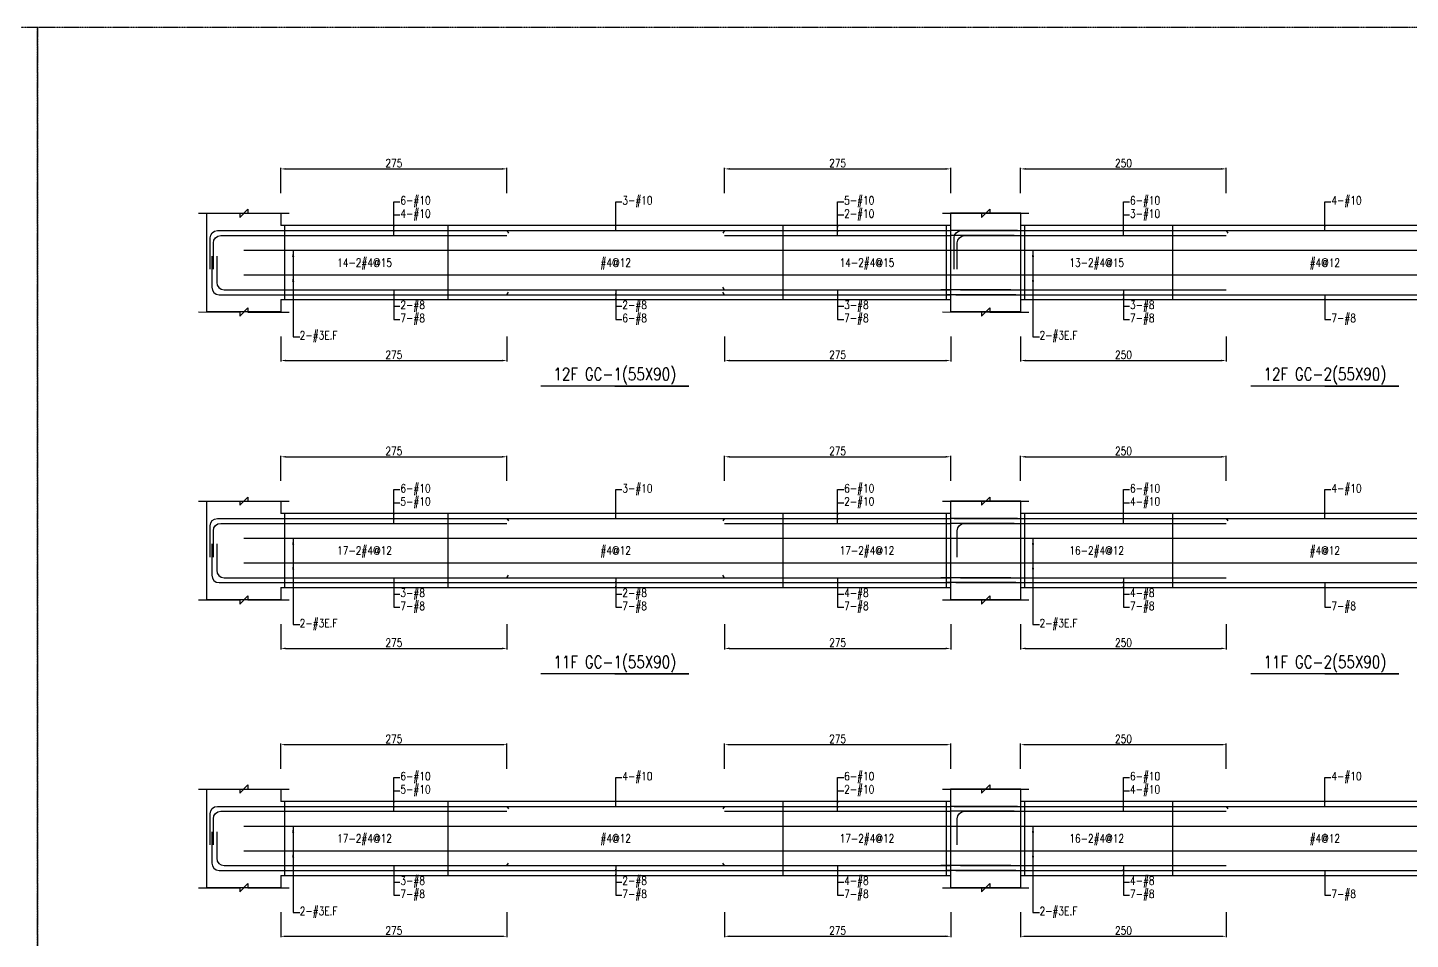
# Model space of a CAD drawing. Header units: millimetres. Extents: x 0 to 84580, y -12276 to 4373.
# Drawn here: x 29362 to 31044, y -5177 to -4069 of the extents above; entities that cross this region are included whole.
import ezdxf
from ezdxf.enums import TextEntityAlignment as Align

# ---------------------------------------------------------------- set-up
doc = ezdxf.new("R2010")
doc.units = ezdxf.units.MM
doc.header["$MEASUREMENT"] = 0
doc.linetypes.add('CENTER', pattern=[2, 1.25, -0.25, 0.25, -0.25])
for name, color, linetype in [('S-DIM', 2, 'Continuous'), ('S-GRID', 1, 'CENTER'), ('S-LEADER', 2, 'Continuous'), ('S-RC', 130, 'Continuous'), ('S-REINF', 6, 'Continuous'), ('S-TEXT', 2, 'Continuous')]:
    doc.layers.add(name, color=color, linetype=linetype)
doc.styles.add('CS4', font='romans.shx', dxfattribs={"width": 0.8, "bigfont": 'lsp.shx'})
doc.styles.get("Standard").update_dxf_attribs({"font": 'arial.ttf'})
doc.dimstyles.new('ISO-25', dxfattribs={"dimtxt": 2.5, "dimasz": 2.5, "dimexe": 1.25, "dimexo": 0.625, "dimtad": 1, "dimtxsty": 'Standard', "dimcen": 2.5, "dimadec": 0, "dimazin": 0, "dimtfac": 1, "dimtmove": 0, "dimatfit": 3, "dimfxl": 0, "dimarcsym": 0})

# ---------------------------------------------------------------- blocks, each defined once
blk = doc.blocks.new('*D1350')
at = {"layer": 'DEFPOINTS', "color": 0, "transparency": 16777216}
for p in [(29944.8, -4940.7), (29669.8, -4970.7), (29944.8, -4970.7)]:
    blk.add_point(p, dxfattribs=at)
at = {"layer": 'S-DIM', "color": 0, "lineweight": -2, "transparency": 16777216}
for p, q in [((29669.8, -4970.1), (29669.8, -4939.4)), ((29675.8, -4940.7), (29938.8, -4940.7)), ((29944.8, -4970.1), (29944.8, -4939.4))]:
    blk.add_line(p, q, dxfattribs=at)
at = {"layer": 'S-DIM', "color": 0, "transparency": 16777216}
for points in [[(29675.8, -4939.7), (29675.8, -4941.7), (29669.8, -4940.7)], [(29938.8, -4939.7), (29938.8, -4941.7), (29944.8, -4940.7)]]:
    blk.add_solid(points, dxfattribs=at)
at = {"layer": 'S-DIM', "color": 0, "transparency": 16777216, "insert": (29807.3, -4933.7), "char_height": 10, "attachment_point": 5, "style": 'CS4'}
blk.add_mtext('275', dxfattribs=at)
blk = doc.blocks.new('*D1351')
at = {"layer": 'DEFPOINTS', "color": 0, "transparency": 16777216}
for p in [(30484.5, -4940.7), (30209.5, -4970.7), (30484.5, -4970.7)]:
    blk.add_point(p, dxfattribs=at)
at = {"layer": 'S-DIM', "color": 0, "lineweight": -2, "transparency": 16777216}
for p, q in [((30209.5, -4970.1), (30209.5, -4939.4)), ((30215.5, -4940.7), (30478.5, -4940.7)), ((30484.5, -4970.1), (30484.5, -4939.4))]:
    blk.add_line(p, q, dxfattribs=at)
at = {"layer": 'S-DIM', "color": 0, "transparency": 16777216}
for points in [[(30215.5, -4939.7), (30215.5, -4941.7), (30209.5, -4940.7)], [(30478.5, -4939.7), (30478.5, -4941.7), (30484.5, -4940.7)]]:
    blk.add_solid(points, dxfattribs=at)
at = {"layer": 'S-DIM', "color": 0, "transparency": 16777216, "insert": (30347, -4933.7), "char_height": 10, "attachment_point": 5, "style": 'CS4'}
blk.add_mtext('275', dxfattribs=at)
blk = doc.blocks.new('*D1352')
at = {"layer": 'DEFPOINTS', "color": 0, "transparency": 16777216}
for p in [(29669.8, -5143.7), (29944.8, -5143.7), (29944.8, -5173.7)]:
    blk.add_point(p, dxfattribs=at)
at = {"layer": 'S-DIM', "color": 0, "lineweight": -2, "transparency": 16777216}
for p, q in [((29669.8, -5144.3), (29669.8, -5174.9)), ((29944.8, -5144.3), (29944.8, -5174.9)), ((29675.8, -5173.7), (29938.8, -5173.7))]:
    blk.add_line(p, q, dxfattribs=at)
at = {"layer": 'S-DIM', "color": 0, "transparency": 16777216}
for points in [[(29675.8, -5172.7), (29675.8, -5174.7), (29669.8, -5173.7)], [(29938.8, -5172.7), (29938.8, -5174.7), (29944.8, -5173.7)]]:
    blk.add_solid(points, dxfattribs=at)
at = {"layer": 'S-DIM', "color": 0, "transparency": 16777216, "insert": (29807.3, -5166.7), "char_height": 10, "attachment_point": 5, "style": 'CS4'}
blk.add_mtext('275', dxfattribs=at)
blk = doc.blocks.new('*D1353')
at = {"layer": 'DEFPOINTS', "color": 0, "transparency": 16777216}
for p in [(30209.5, -5143.7), (30484.5, -5143.7), (30484.5, -5173.7)]:
    blk.add_point(p, dxfattribs=at)
at = {"layer": 'S-DIM', "color": 0, "lineweight": -2, "transparency": 16777216}
for p, q in [((30209.5, -5144.3), (30209.5, -5174.9)), ((30484.5, -5144.3), (30484.5, -5174.9)), ((30215.5, -5173.7), (30478.5, -5173.7))]:
    blk.add_line(p, q, dxfattribs=at)
at = {"layer": 'S-DIM', "color": 0, "transparency": 16777216}
for points in [[(30215.5, -5172.7), (30215.5, -5174.7), (30209.5, -5173.7)], [(30478.5, -5172.7), (30478.5, -5174.7), (30484.5, -5173.7)]]:
    blk.add_solid(points, dxfattribs=at)
at = {"layer": 'S-DIM', "color": 0, "transparency": 16777216, "insert": (30347, -5166.7), "char_height": 10, "attachment_point": 5, "style": 'CS4'}
blk.add_mtext('275', dxfattribs=at)
blk = doc.blocks.new('*D1354')
at = {"layer": 'DEFPOINTS', "color": 0, "transparency": 16777216}
for p in [(29944.8, -4590.7), (29669.8, -4620.7), (29944.8, -4620.7)]:
    blk.add_point(p, dxfattribs=at)
at = {"layer": 'S-DIM', "color": 0, "lineweight": -2, "transparency": 16777216}
for p, q in [((29669.8, -4620.1), (29669.8, -4589.4)), ((29675.8, -4590.7), (29938.8, -4590.7)), ((29944.8, -4620.1), (29944.8, -4589.4))]:
    blk.add_line(p, q, dxfattribs=at)
at = {"layer": 'S-DIM', "color": 0, "transparency": 16777216}
for points in [[(29675.8, -4589.7), (29675.8, -4591.7), (29669.8, -4590.7)], [(29938.8, -4589.7), (29938.8, -4591.7), (29944.8, -4590.7)]]:
    blk.add_solid(points, dxfattribs=at)
at = {"layer": 'S-DIM', "color": 0, "transparency": 16777216, "insert": (29807.3, -4583.7), "char_height": 10, "attachment_point": 5, "style": 'CS4'}
blk.add_mtext('275', dxfattribs=at)
blk = doc.blocks.new('*D1355')
at = {"layer": 'DEFPOINTS', "color": 0, "transparency": 16777216}
for p in [(30484.5, -4590.7), (30209.5, -4620.7), (30484.5, -4620.7)]:
    blk.add_point(p, dxfattribs=at)
at = {"layer": 'S-DIM', "color": 0, "lineweight": -2, "transparency": 16777216}
for p, q in [((30209.5, -4620.1), (30209.5, -4589.4)), ((30215.5, -4590.7), (30478.5, -4590.7)), ((30484.5, -4620.1), (30484.5, -4589.4))]:
    blk.add_line(p, q, dxfattribs=at)
at = {"layer": 'S-DIM', "color": 0, "transparency": 16777216}
for points in [[(30215.5, -4589.7), (30215.5, -4591.7), (30209.5, -4590.7)], [(30478.5, -4589.7), (30478.5, -4591.7), (30484.5, -4590.7)]]:
    blk.add_solid(points, dxfattribs=at)
at = {"layer": 'S-DIM', "color": 0, "transparency": 16777216, "insert": (30347, -4583.7), "char_height": 10, "attachment_point": 5, "style": 'CS4'}
blk.add_mtext('275', dxfattribs=at)
blk = doc.blocks.new('*D1356')
at = {"layer": 'DEFPOINTS', "color": 0, "transparency": 16777216}
for p in [(29669.8, -4793.7), (29944.8, -4793.7), (29944.8, -4823.7)]:
    blk.add_point(p, dxfattribs=at)
at = {"layer": 'S-DIM', "color": 0, "lineweight": -2, "transparency": 16777216}
for p, q in [((29669.8, -4794.3), (29669.8, -4824.9)), ((29944.8, -4794.3), (29944.8, -4824.9)), ((29675.8, -4823.7), (29938.8, -4823.7))]:
    blk.add_line(p, q, dxfattribs=at)
at = {"layer": 'S-DIM', "color": 0, "transparency": 16777216}
for points in [[(29675.8, -4822.7), (29675.8, -4824.7), (29669.8, -4823.7)], [(29938.8, -4822.7), (29938.8, -4824.7), (29944.8, -4823.7)]]:
    blk.add_solid(points, dxfattribs=at)
at = {"layer": 'S-DIM', "color": 0, "transparency": 16777216, "insert": (29807.3, -4816.7), "char_height": 10, "attachment_point": 5, "style": 'CS4'}
blk.add_mtext('275', dxfattribs=at)
blk = doc.blocks.new('*D1357')
at = {"layer": 'DEFPOINTS', "color": 0, "transparency": 16777216}
for p in [(30209.5, -4793.7), (30484.5, -4793.7), (30484.5, -4823.7)]:
    blk.add_point(p, dxfattribs=at)
at = {"layer": 'S-DIM', "color": 0, "lineweight": -2, "transparency": 16777216}
for p, q in [((30209.5, -4794.3), (30209.5, -4824.9)), ((30484.5, -4794.3), (30484.5, -4824.9)), ((30215.5, -4823.7), (30478.5, -4823.7))]:
    blk.add_line(p, q, dxfattribs=at)
at = {"layer": 'S-DIM', "color": 0, "transparency": 16777216}
for points in [[(30215.5, -4822.7), (30215.5, -4824.7), (30209.5, -4823.7)], [(30478.5, -4822.7), (30478.5, -4824.7), (30484.5, -4823.7)]]:
    blk.add_solid(points, dxfattribs=at)
at = {"layer": 'S-DIM', "color": 0, "transparency": 16777216, "insert": (30347, -4816.7), "char_height": 10, "attachment_point": 5, "style": 'CS4'}
blk.add_mtext('275', dxfattribs=at)
blk = doc.blocks.new('*D1358')
at = {"layer": 'DEFPOINTS', "color": 0, "transparency": 16777216}
for p in [(29944.8, -4240.7), (29669.8, -4270.7), (29944.8, -4270.7)]:
    blk.add_point(p, dxfattribs=at)
at = {"layer": 'S-DIM', "color": 0, "lineweight": -2, "transparency": 16777216}
for p, q in [((29669.8, -4270.1), (29669.8, -4239.4)), ((29675.8, -4240.7), (29938.8, -4240.7)), ((29944.8, -4270.1), (29944.8, -4239.4))]:
    blk.add_line(p, q, dxfattribs=at)
at = {"layer": 'S-DIM', "color": 0, "transparency": 16777216}
for points in [[(29675.8, -4239.7), (29675.8, -4241.7), (29669.8, -4240.7)], [(29938.8, -4239.7), (29938.8, -4241.7), (29944.8, -4240.7)]]:
    blk.add_solid(points, dxfattribs=at)
at = {"layer": 'S-DIM', "color": 0, "transparency": 16777216, "insert": (29807.3, -4233.7), "char_height": 10, "attachment_point": 5, "style": 'CS4'}
blk.add_mtext('275', dxfattribs=at)
blk = doc.blocks.new('*D1359')
at = {"layer": 'DEFPOINTS', "color": 0, "transparency": 16777216}
for p in [(30484.5, -4240.7), (30209.5, -4270.7), (30484.5, -4270.7)]:
    blk.add_point(p, dxfattribs=at)
at = {"layer": 'S-DIM', "color": 0, "lineweight": -2, "transparency": 16777216}
for p, q in [((30209.5, -4270.1), (30209.5, -4239.4)), ((30215.5, -4240.7), (30478.5, -4240.7)), ((30484.5, -4270.1), (30484.5, -4239.4))]:
    blk.add_line(p, q, dxfattribs=at)
at = {"layer": 'S-DIM', "color": 0, "transparency": 16777216}
for points in [[(30215.5, -4239.7), (30215.5, -4241.7), (30209.5, -4240.7)], [(30478.5, -4239.7), (30478.5, -4241.7), (30484.5, -4240.7)]]:
    blk.add_solid(points, dxfattribs=at)
at = {"layer": 'S-DIM', "color": 0, "transparency": 16777216, "insert": (30347, -4233.7), "char_height": 10, "attachment_point": 5, "style": 'CS4'}
blk.add_mtext('275', dxfattribs=at)
blk = doc.blocks.new('*D1360')
at = {"layer": 'DEFPOINTS', "color": 0, "transparency": 16777216}
for p in [(29669.8, -4443.7), (29944.8, -4443.7), (29944.8, -4473.7)]:
    blk.add_point(p, dxfattribs=at)
at = {"layer": 'S-DIM', "color": 0, "lineweight": -2, "transparency": 16777216}
for p, q in [((29669.8, -4444.3), (29669.8, -4474.9)), ((29944.8, -4444.3), (29944.8, -4474.9)), ((29675.8, -4473.7), (29938.8, -4473.7))]:
    blk.add_line(p, q, dxfattribs=at)
at = {"layer": 'S-DIM', "color": 0, "transparency": 16777216}
for points in [[(29675.8, -4472.7), (29675.8, -4474.7), (29669.8, -4473.7)], [(29938.8, -4472.7), (29938.8, -4474.7), (29944.8, -4473.7)]]:
    blk.add_solid(points, dxfattribs=at)
at = {"layer": 'S-DIM', "color": 0, "transparency": 16777216, "insert": (29807.3, -4466.7), "char_height": 10, "attachment_point": 5, "style": 'CS4'}
blk.add_mtext('275', dxfattribs=at)
blk = doc.blocks.new('*D1361')
at = {"layer": 'DEFPOINTS', "color": 0, "transparency": 16777216}
for p in [(30209.5, -4443.7), (30484.5, -4443.7), (30484.5, -4473.7)]:
    blk.add_point(p, dxfattribs=at)
at = {"layer": 'S-DIM', "color": 0, "lineweight": -2, "transparency": 16777216}
for p, q in [((30209.5, -4444.3), (30209.5, -4474.9)), ((30484.5, -4444.3), (30484.5, -4474.9)), ((30215.5, -4473.7), (30478.5, -4473.7))]:
    blk.add_line(p, q, dxfattribs=at)
at = {"layer": 'S-DIM', "color": 0, "transparency": 16777216}
for points in [[(30215.5, -4472.7), (30215.5, -4474.7), (30209.5, -4473.7)], [(30478.5, -4472.7), (30478.5, -4474.7), (30484.5, -4473.7)]]:
    blk.add_solid(points, dxfattribs=at)
at = {"layer": 'S-DIM', "color": 0, "transparency": 16777216, "insert": (30347, -4466.7), "char_height": 10, "attachment_point": 5, "style": 'CS4'}
blk.add_mtext('275', dxfattribs=at)
blk = doc.blocks.new('*D1364')
at = {"layer": 'DEFPOINTS', "color": 0, "transparency": 16777216}
for p in [(30819.6, -4940.7), (30569.6, -4970.7), (30819.6, -4970.7)]:
    blk.add_point(p, dxfattribs=at)
at = {"layer": 'S-DIM', "color": 0, "lineweight": -2, "transparency": 16777216}
for p, q in [((30569.6, -4970.1), (30569.6, -4939.4)), ((30575.6, -4940.7), (30813.6, -4940.7)), ((30819.6, -4970.1), (30819.6, -4939.4))]:
    blk.add_line(p, q, dxfattribs=at)
at = {"layer": 'S-DIM', "color": 0, "transparency": 16777216}
for points in [[(30575.6, -4939.7), (30575.6, -4941.7), (30569.6, -4940.7)], [(30813.6, -4939.7), (30813.6, -4941.7), (30819.6, -4940.7)]]:
    blk.add_solid(points, dxfattribs=at)
at = {"layer": 'S-DIM', "color": 0, "transparency": 16777216, "insert": (30694.6, -4933.7), "char_height": 10, "attachment_point": 5, "style": 'CS4'}
blk.add_mtext('250', dxfattribs=at)
blk = doc.blocks.new('*D1366')
at = {"layer": 'DEFPOINTS', "color": 0, "transparency": 16777216}
for p in [(30569.6, -5143.7), (30819.6, -5143.7), (30819.6, -5173.7)]:
    blk.add_point(p, dxfattribs=at)
at = {"layer": 'S-DIM', "color": 0, "lineweight": -2, "transparency": 16777216}
for p, q in [((30569.6, -5144.3), (30569.6, -5174.9)), ((30819.6, -5144.3), (30819.6, -5174.9)), ((30575.6, -5173.7), (30813.6, -5173.7))]:
    blk.add_line(p, q, dxfattribs=at)
at = {"layer": 'S-DIM', "color": 0, "transparency": 16777216}
for points in [[(30575.6, -5172.7), (30575.6, -5174.7), (30569.6, -5173.7)], [(30813.6, -5172.7), (30813.6, -5174.7), (30819.6, -5173.7)]]:
    blk.add_solid(points, dxfattribs=at)
at = {"layer": 'S-DIM', "color": 0, "transparency": 16777216, "insert": (30694.6, -5166.7), "char_height": 10, "attachment_point": 5, "style": 'CS4'}
blk.add_mtext('250', dxfattribs=at)
blk = doc.blocks.new('*D1368')
at = {"layer": 'DEFPOINTS', "color": 0, "transparency": 16777216}
for p in [(30819.6, -4590.7), (30569.6, -4620.7), (30819.6, -4620.7)]:
    blk.add_point(p, dxfattribs=at)
at = {"layer": 'S-DIM', "color": 0, "lineweight": -2, "transparency": 16777216}
for p, q in [((30569.6, -4620.1), (30569.6, -4589.4)), ((30575.6, -4590.7), (30813.6, -4590.7)), ((30819.6, -4620.1), (30819.6, -4589.4))]:
    blk.add_line(p, q, dxfattribs=at)
at = {"layer": 'S-DIM', "color": 0, "transparency": 16777216}
for points in [[(30575.6, -4589.7), (30575.6, -4591.7), (30569.6, -4590.7)], [(30813.6, -4589.7), (30813.6, -4591.7), (30819.6, -4590.7)]]:
    blk.add_solid(points, dxfattribs=at)
at = {"layer": 'S-DIM', "color": 0, "transparency": 16777216, "insert": (30694.6, -4583.7), "char_height": 10, "attachment_point": 5, "style": 'CS4'}
blk.add_mtext('250', dxfattribs=at)
blk = doc.blocks.new('*D1370')
at = {"layer": 'DEFPOINTS', "color": 0, "transparency": 16777216}
for p in [(30569.6, -4793.7), (30819.6, -4793.7), (30819.6, -4823.7)]:
    blk.add_point(p, dxfattribs=at)
at = {"layer": 'S-DIM', "color": 0, "lineweight": -2, "transparency": 16777216}
for p, q in [((30569.6, -4794.3), (30569.6, -4824.9)), ((30819.6, -4794.3), (30819.6, -4824.9)), ((30575.6, -4823.7), (30813.6, -4823.7))]:
    blk.add_line(p, q, dxfattribs=at)
at = {"layer": 'S-DIM', "color": 0, "transparency": 16777216}
for points in [[(30575.6, -4822.7), (30575.6, -4824.7), (30569.6, -4823.7)], [(30813.6, -4822.7), (30813.6, -4824.7), (30819.6, -4823.7)]]:
    blk.add_solid(points, dxfattribs=at)
at = {"layer": 'S-DIM', "color": 0, "transparency": 16777216, "insert": (30694.6, -4816.7), "char_height": 10, "attachment_point": 5, "style": 'CS4'}
blk.add_mtext('250', dxfattribs=at)
blk = doc.blocks.new('*D1313')
at = {"layer": 'DEFPOINTS', "color": 0, "transparency": 16777216}
for p in [(30819.6, -4240.7), (30569.6, -4270.7), (30819.6, -4270.7)]:
    blk.add_point(p, dxfattribs=at)
at = {"layer": 'S-DIM', "color": 0, "lineweight": -2, "transparency": 16777216}
for p, q in [((30569.6, -4270.1), (30569.6, -4239.4)), ((30575.6, -4240.7), (30813.6, -4240.7)), ((30819.6, -4270.1), (30819.6, -4239.4))]:
    blk.add_line(p, q, dxfattribs=at)
at = {"layer": 'S-DIM', "color": 0, "transparency": 16777216}
for points in [[(30575.6, -4239.7), (30575.6, -4241.7), (30569.6, -4240.7)], [(30813.6, -4239.7), (30813.6, -4241.7), (30819.6, -4240.7)]]:
    blk.add_solid(points, dxfattribs=at)
at = {"layer": 'S-DIM', "color": 0, "transparency": 16777216, "insert": (30694.6, -4233.7), "char_height": 10, "attachment_point": 5, "style": 'CS4'}
blk.add_mtext('250', dxfattribs=at)
blk = doc.blocks.new('*D1315')
at = {"layer": 'DEFPOINTS', "color": 0, "transparency": 16777216}
for p in [(30569.6, -4443.7), (30819.6, -4443.7), (30819.6, -4473.7)]:
    blk.add_point(p, dxfattribs=at)
at = {"layer": 'S-DIM', "color": 0, "lineweight": -2, "transparency": 16777216}
for p, q in [((30569.6, -4444.3), (30569.6, -4474.9)), ((30819.6, -4444.3), (30819.6, -4474.9)), ((30575.6, -4473.7), (30813.6, -4473.7))]:
    blk.add_line(p, q, dxfattribs=at)
at = {"layer": 'S-DIM', "color": 0, "transparency": 16777216}
for points in [[(30575.6, -4472.7), (30575.6, -4474.7), (30569.6, -4473.7)], [(30813.6, -4472.7), (30813.6, -4474.7), (30819.6, -4473.7)]]:
    blk.add_solid(points, dxfattribs=at)
at = {"layer": 'S-DIM', "color": 0, "transparency": 16777216, "insert": (30694.6, -4466.7), "char_height": 10, "attachment_point": 5, "style": 'CS4'}
blk.add_mtext('250', dxfattribs=at)

msp = doc.modelspace()

# ---------------------------------------------------------------- linework, layer by layer
at = {"layer": 'S-GRID'}
for points in [[(26145, -6138), (29374, -6138), (29374, -4069), (26145, -4069), (26145, -6138)], [(29374, -6138), (32603, -6138), (32603, -4069), (29374, -4069), (29374, -6138)]]:
    msp.add_lwpolyline(points, dxfattribs=at)
at = {"layer": 'S-RC'}
for points in [[(29569.767, -4294.682), (29619.767, -4294.692), (29619.766, -4299.692), (29629.768, -4289.694), (29629.767, -4294.694), (29679.767, -4294.704)], [(29669.767, -4399.682), (29669.767, -4414.682), (29579.767, -4414.682), (29579.767, -4294.682), (29669.767, -4294.682), (29669.767, -4309.682)], [(30474.467, -4294.682), (30522.067, -4294.692), (30522.066, -4299.692), (30532.068, -4289.693), (30532.067, -4294.693), (30579.667, -4294.703)], [(30474.567, -4294.682), (30522.067, -4294.692), (30522.066, -4299.692), (30532.068, -4289.693), (30532.067, -4294.693), (30579.567, -4294.703)], [(30484.467, -4399.682), (30484.467, -4414.682), (30569.667, -4414.682), (30569.667, -4294.682), (30484.467, -4294.682), (30484.467, -4309.682)], [(30569.567, -4399.682), (30569.567, -4414.682), (30484.567, -4414.682), (30484.567, -4294.682), (30569.567, -4294.682), (30569.567, -4309.682)], [(30484.467, -4309.682), (29669.767, -4309.682)], [(31309.567, -4309.682), (30569.567, -4309.682)], [(29669.767, -4399.682), (30484.467, -4399.682)], [(30569.567, -4399.682), (31309.567, -4399.682)], [(29569.767, -4414.682), (29619.767, -4414.692), (29619.766, -4419.692), (29629.768, -4409.694), (29629.767, -4414.694), (29679.767, -4414.704)], [(30474.467, -4414.682), (30522.067, -4414.692), (30522.066, -4419.692), (30532.068, -4409.693), (30532.067, -4414.693), (30579.667, -4414.703)], [(30474.567, -4414.682), (30522.067, -4414.692), (30522.066, -4419.692), (30532.068, -4409.693), (30532.067, -4414.693), (30579.567, -4414.703)], [(30075.917, -4504.682), (30165.917, -4504.682), (29985.917, -4504.682)], [(30939.567, -4504.682), (31029.567, -4504.682), (30849.567, -4504.682)], [(29569.767, -4644.682), (29619.767, -4644.692), (29619.766, -4649.692), (29629.768, -4639.694), (29629.767, -4644.694), (29679.767, -4644.704)], [(30474.467, -4644.682), (30522.067, -4644.692), (30522.066, -4649.692), (30532.068, -4639.693), (30532.067, -4644.693), (30579.667, -4644.703)], [(30474.567, -4644.682), (30522.067, -4644.692), (30522.066, -4649.692), (30532.068, -4639.693), (30532.067, -4644.693), (30579.567, -4644.703)], [(29669.767, -4749.682), (29669.767, -4764.682), (29579.767, -4764.682), (29579.767, -4644.682), (29669.767, -4644.682), (29669.767, -4659.682)], [(30484.467, -4749.682), (30484.467, -4764.682), (30569.667, -4764.682), (30569.667, -4644.682), (30484.467, -4644.682), (30484.467, -4659.682)], [(30569.567, -4749.682), (30569.567, -4764.682), (30484.567, -4764.682), (30484.567, -4644.682), (30569.567, -4644.682), (30569.567, -4659.682)], [(30484.467, -4659.682), (29669.767, -4659.682)], [(31309.567, -4659.682), (30569.567, -4659.682)], [(29669.767, -4749.682), (30484.467, -4749.682)], [(30569.567, -4749.682), (31309.567, -4749.682)], [(29569.767, -4764.682), (29619.767, -4764.692), (29619.766, -4769.692), (29629.768, -4759.694), (29629.767, -4764.694), (29679.767, -4764.704)], [(30474.467, -4764.682), (30522.067, -4764.692), (30522.066, -4769.692), (30532.068, -4759.693), (30532.067, -4764.693), (30579.667, -4764.703)], [(30474.567, -4764.682), (30522.067, -4764.692), (30522.066, -4769.692), (30532.068, -4759.693), (30532.067, -4764.693), (30579.567, -4764.703)], [(30075.917, -4854.682), (30165.917, -4854.682), (29985.917, -4854.682)], [(30939.567, -4854.682), (31029.567, -4854.682), (30849.567, -4854.682)], [(29569.767, -4994.682), (29619.767, -4994.692), (29619.766, -4999.692), (29629.768, -4989.694), (29629.767, -4994.694), (29679.767, -4994.704)], [(29669.767, -5099.682), (29669.767, -5114.682), (29579.767, -5114.682), (29579.767, -4994.682), (29669.767, -4994.682), (29669.767, -5009.682)], [(30474.467, -4994.682), (30522.067, -4994.692), (30522.066, -4999.692), (30532.068, -4989.693), (30532.067, -4994.693), (30579.667, -4994.703)], [(30474.567, -4994.682), (30522.067, -4994.692), (30522.066, -4999.692), (30532.068, -4989.693), (30532.067, -4994.693), (30579.567, -4994.703)], [(30484.467, -5099.682), (30484.467, -5114.682), (30569.667, -5114.682), (30569.667, -4994.682), (30484.467, -4994.682), (30484.467, -5009.682)], [(30569.567, -5099.682), (30569.567, -5114.682), (30484.567, -5114.682), (30484.567, -4994.682), (30569.567, -4994.682), (30569.567, -5009.682)], [(30484.467, -5009.682), (29669.767, -5009.682)], [(31309.567, -5009.682), (30569.567, -5009.682)], [(29569.767, -5114.682), (29619.767, -5114.692), (29619.766, -5119.692), (29629.768, -5109.694), (29629.767, -5114.694), (29679.767, -5114.704)], [(29669.767, -5099.682), (30484.467, -5099.682)], [(30474.467, -5114.682), (30522.067, -5114.692), (30522.066, -5119.692), (30532.068, -5109.693), (30532.067, -5114.693), (30579.667, -5114.703)], [(30474.567, -5114.682), (30522.067, -5114.692), (30522.066, -5119.692), (30532.068, -5109.693), (30532.067, -5114.693), (30579.567, -5114.703)], [(30569.567, -5099.682), (31309.567, -5099.682)]]:
    msp.add_lwpolyline(points, dxfattribs=at)
at = {"layer": 'S-REINF'}
for points in [[(29583.767, -4362.682), (29583.767, -4324.682, -0.41421356), (29592.767, -4315.682), (29669.767, -4315.682)], [(29587.767, -4362.682), (29587.767, -4330.682, -0.41421356), (29596.767, -4321.682), (29669.767, -4321.682)], [(30488.567, -4362.682), (30488.567, -4324.682, -0.41421356), (30497.567, -4315.682), (30569.567, -4315.682)], [(30492.567, -4362.682), (30492.567, -4330.682, -0.41421356), (30501.567, -4321.682), (30569.567, -4321.682)], [(29585.767, -4346.682), (29585.767, -4384.682, 0.41421356), (29594.767, -4393.682), (29669.767, -4393.682)], [(29591.767, -4346.682), (29591.767, -4378.682, 0.41421356), (29600.767, -4387.682), (29669.767, -4387.682)], [(29583.767, -4712.682), (29583.767, -4674.682, -0.41421356), (29592.767, -4665.682), (29669.767, -4665.682)], [(29587.767, -4712.682), (29587.767, -4680.682, -0.41421356), (29596.767, -4671.682), (29669.767, -4671.682)], [(30492.567, -4712.682), (30492.567, -4680.682, -0.41421356), (30501.567, -4671.682), (30569.567, -4671.682)], [(29585.767, -4696.682), (29585.767, -4734.682, 0.41421356), (29594.767, -4743.682), (29669.767, -4743.682)], [(29591.767, -4696.682), (29591.767, -4728.682, 0.41421356), (29600.767, -4737.682), (29669.767, -4737.682)], [(29583.767, -5062.682), (29583.767, -5024.682, -0.41421356), (29592.767, -5015.682), (29669.767, -5015.682)], [(29587.767, -5062.682), (29587.767, -5030.682, -0.41421356), (29596.767, -5021.682), (29669.767, -5021.682)], [(30492.567, -5062.682), (30492.567, -5030.682, -0.41421356), (30501.567, -5021.682), (30569.567, -5021.682)], [(29585.767, -5046.682), (29585.767, -5084.682, 0.41421356), (29594.767, -5093.682), (29669.767, -5093.682)], [(29591.767, -5046.682), (29591.767, -5078.682, 0.41421356), (29600.767, -5087.682), (29669.767, -5087.682)]]:
    msp.add_lwpolyline(points, format="xyb", dxfattribs=at)
for points in [[(29669.767, -4315.682), (29944.767, -4315.682)], [(29669.767, -4321.682), (29944.767, -4321.682)], [(29944.767, -4315.682), (29946.767, -4318.682)], [(29944.767, -4315.682), (30209.467, -4315.682)], [(30209.467, -4315.682), (30207.467, -4318.682)], [(30209.467, -4315.682), (30484.467, -4315.682)], [(30209.467, -4321.682), (30484.467, -4321.682)], [(30565.667, -4315.682), (30484.467, -4315.682)], [(30561.667, -4321.682), (30484.467, -4321.682)], [(30569.567, -4315.682), (30819.567, -4315.682)], [(30569.567, -4321.682), (30819.567, -4321.682)], [(30819.567, -4315.682), (30821.567, -4318.682)], [(30819.567, -4315.682), (31059.567, -4315.682)], [(29669.767, -4387.682), (29944.767, -4387.682)], [(29944.767, -4387.682), (30209.467, -4387.682)], [(30209.467, -4387.682), (30207.467, -4384.682)], [(30209.467, -4387.682), (30484.467, -4387.682)], [(30557.667, -4387.682), (30472.467, -4387.682)], [(30496.567, -4387.682), (30569.567, -4387.682)], [(30569.567, -4387.682), (30819.567, -4387.682)], [(29669.767, -4393.682), (29944.767, -4393.682)], [(29944.767, -4393.682), (29946.767, -4390.682)], [(29944.767, -4393.682), (30209.467, -4393.682)], [(30209.467, -4393.682), (30207.467, -4390.682)], [(30209.467, -4393.682), (30484.467, -4393.682)], [(30563.667, -4393.682), (30478.467, -4393.682)], [(30490.567, -4393.682), (30569.567, -4393.682)], [(30569.567, -4393.682), (30819.567, -4393.682)], [(30819.567, -4393.682), (31059.567, -4393.682)], [(29669.767, -4665.682), (29944.767, -4665.682)], [(29669.767, -4671.682), (29944.767, -4671.682)], [(29944.767, -4665.682), (29946.767, -4668.682)], [(29944.767, -4665.682), (30209.467, -4665.682)], [(30209.467, -4665.682), (30207.467, -4668.682)], [(30209.467, -4665.682), (30484.467, -4665.682)], [(30209.467, -4671.682), (30484.467, -4671.682)], [(30565.667, -4665.682), (30484.467, -4665.682)], [(30561.667, -4671.682), (30484.467, -4671.682)], [(30488.567, -4665.682), (30569.567, -4665.682)], [(30569.567, -4665.682), (30819.567, -4665.682)], [(30569.567, -4671.682), (30819.567, -4671.682)], [(30819.567, -4665.682), (30821.567, -4668.682)], [(30819.567, -4665.682), (31059.567, -4665.682)], [(29669.767, -4737.682), (29944.767, -4737.682)], [(29944.767, -4737.682), (29946.767, -4734.682)], [(29944.767, -4737.682), (30209.467, -4737.682)], [(30209.467, -4737.682), (30207.467, -4734.682)], [(30209.467, -4737.682), (30484.467, -4737.682)], [(30557.667, -4737.682), (30472.467, -4737.682)], [(30496.567, -4737.682), (30569.567, -4737.682)], [(30569.567, -4737.682), (30819.567, -4737.682)], [(29669.767, -4743.682), (29944.767, -4743.682)], [(29944.767, -4743.682), (30209.467, -4743.682)], [(30209.467, -4743.682), (30484.467, -4743.682)], [(30563.667, -4743.682), (30478.467, -4743.682)], [(30490.567, -4743.682), (30569.567, -4743.682)], [(30569.567, -4743.682), (30819.567, -4743.682)], [(30819.567, -4743.682), (31059.567, -4743.682)], [(29669.767, -5015.682), (29944.767, -5015.682)], [(29669.767, -5021.682), (29944.767, -5021.682)], [(29944.767, -5015.682), (29946.767, -5018.682)], [(29944.767, -5015.682), (30209.467, -5015.682)], [(30209.467, -5015.682), (30207.467, -5018.682)], [(30209.467, -5015.682), (30484.467, -5015.682)], [(30209.467, -5021.682), (30484.467, -5021.682)], [(30565.667, -5015.682), (30484.467, -5015.682)], [(30561.667, -5021.682), (30484.467, -5021.682)], [(30488.567, -5015.682), (30569.567, -5015.682)], [(30569.567, -5015.682), (30819.567, -5015.682)], [(30569.567, -5021.682), (30819.567, -5021.682)], [(30819.567, -5015.682), (30821.567, -5018.682)], [(30819.567, -5015.682), (31059.567, -5015.682)], [(29669.767, -5087.682), (29944.767, -5087.682)], [(29669.767, -5093.682), (29944.767, -5093.682)], [(29944.767, -5087.682), (29946.767, -5084.682)], [(29944.767, -5087.682), (30209.467, -5087.682)], [(29944.767, -5093.682), (30209.467, -5093.682)], [(30209.467, -5087.682), (30207.467, -5084.682)], [(30209.467, -5087.682), (30484.467, -5087.682)], [(30209.467, -5093.682), (30484.467, -5093.682)], [(30557.667, -5087.682), (30472.467, -5087.682)], [(30563.667, -5093.682), (30478.467, -5093.682)], [(30490.567, -5093.682), (30569.567, -5093.682)], [(30496.567, -5087.682), (30569.567, -5087.682)], [(30569.567, -5087.682), (30819.567, -5087.682)], [(30569.567, -5093.682), (30819.567, -5093.682)], [(30819.567, -5093.682), (31059.567, -5093.682)]]:
    msp.add_lwpolyline(points, dxfattribs=at)
at = {"layer": 'S-REINF', "color": 1}
for points in [[(29674.767, -4399.682), (29674.767, -4309.682)], [(29873.442, -4399.682), (29873.442, -4309.682)], [(30280.792, -4399.682), (30280.792, -4309.682)], [(30479.467, -4399.682), (30479.467, -4309.682)], [(30574.567, -4399.682), (30574.567, -4309.682)], [(30754.567, -4399.682), (30754.567, -4309.682)], [(29624.767, -4339.682), (30527.067, -4339.682)], [(30527.067, -4339.682), (31352.067, -4339.682)], [(29624.767, -4369.682), (30527.067, -4369.682)], [(30527.067, -4369.682), (31352.067, -4369.682)], [(29674.767, -4749.682), (29674.767, -4659.682)], [(29873.442, -4749.682), (29873.442, -4659.682)], [(30280.792, -4749.682), (30280.792, -4659.682)], [(30479.467, -4749.682), (30479.467, -4659.682)], [(30574.567, -4749.682), (30574.567, -4659.682)], [(30754.567, -4749.682), (30754.567, -4659.682)], [(29624.767, -4689.682), (30527.067, -4689.682)], [(30527.067, -4689.682), (31352.067, -4689.682)], [(29624.767, -4719.682), (30527.067, -4719.682)], [(30527.067, -4719.682), (31352.067, -4719.682)], [(29674.767, -5099.682), (29674.767, -5009.682)], [(29873.442, -5099.682), (29873.442, -5009.682)], [(30280.792, -5099.682), (30280.792, -5009.682)], [(30479.467, -5099.682), (30479.467, -5009.682)], [(30574.567, -5099.682), (30574.567, -5009.682)], [(30754.567, -5099.682), (30754.567, -5009.682)], [(29624.767, -5039.682), (30527.067, -5039.682)], [(30527.067, -5039.682), (31352.067, -5039.682)], [(29624.767, -5069.682), (30527.067, -5069.682)], [(30527.067, -5069.682), (31352.067, -5069.682)]]:
    msp.add_lwpolyline(points, dxfattribs=at)

# ---------------------------------------------------------------- texts
at = {"layer": 'S-LEADER', "char_height": 10, "attachment_point": 4, "style": 'CS4'}
for s, insert in [('4-#10', (29815.267, -4296.682)), ('6-#10', (29815.267, -4280.682)), ('3-#10', (30085.117, -4280.682)), ('5-#10', (30354.967, -4280.682)), ('2-#10', (30354.967, -4296.682)), ('3-#10', (30702.567, -4296.682)), ('6-#10', (30702.567, -4280.682)), ('4-#10', (30947.567, -4280.682)), ('2-#8', (29815.267, -4407.682)), ('2-#8', (30085.117, -4407.682)), ('3-#8', (30354.967, -4407.682)), ('3-#8', (30702.567, -4407.682)), ('7-#8', (29815.267, -4423.682)), ('6-#8', (30085.117, -4423.682)), ('7-#8', (30354.967, -4423.682)), ('7-#8', (30702.567, -4423.682)), ('7-#8', (30947.567, -4423.682)), ('6-#10', (29815.267, -4630.682)), ('3-#10', (30085.117, -4630.682)), ('6-#10', (30354.967, -4630.682)), ('6-#10', (30702.567, -4630.682)), ('4-#10', (30947.567, -4630.682)), ('5-#10', (29815.267, -4646.682)), ('2-#10', (30354.967, -4646.682)), ('4-#10', (30702.567, -4646.682)), ('3-#8', (29815.267, -4757.682)), ('2-#8', (30085.117, -4757.682)), ('4-#8', (30354.967, -4757.682)), ('4-#8', (30702.567, -4757.682)), ('7-#8', (29815.267, -4773.682)), ('7-#8', (30085.117, -4773.682)), ('7-#8', (30354.967, -4773.682)), ('7-#8', (30702.567, -4773.682)), ('7-#8', (30947.567, -4773.682)), ('6-#10', (29815.267, -4980.682)), ('4-#10', (30085.117, -4980.682)), ('6-#10', (30354.967, -4980.682)), ('6-#10', (30702.567, -4980.682)), ('4-#10', (30947.567, -4980.682)), ('5-#10', (29815.267, -4996.682)), ('2-#10', (30354.967, -4996.682)), ('4-#10', (30702.567, -4996.682)), ('3-#8', (29815.267, -5107.682)), ('2-#8', (30085.117, -5107.682)), ('4-#8', (30354.967, -5107.682)), ('4-#8', (30702.567, -5107.682)), ('7-#8', (29815.267, -5123.682)), ('7-#8', (30085.117, -5123.682)), ('7-#8', (30354.967, -5123.682)), ('7-#8', (30702.567, -5123.682)), ('7-#8', (30947.567, -5123.682))]:
    msp.add_mtext(s, dxfattribs=dict(at, insert=insert))
at = {"layer": 'S-LEADER', "color": 3, "char_height": 10, "attachment_point": 4, "style": 'CS4'}
for insert in [(29692.767, -4444.682), (30592.567, -4444.682), (29692.767, -4794.682), (30592.567, -4794.682), (29692.767, -5144.682), (30592.567, -5144.682)]:
    msp.add_mtext('2-#3E.F', dxfattribs=dict(at, insert=insert))
at = {"layer": 'S-RC', "style": 'CS4', "width": 0.8}
for s, p in [('12F GC-1(55X90)', (30075.917, -4497.682)), ('12F GC-2(55X90)', (30939.567, -4497.682)), ('11F GC-1(55X90)', (30075.917, -4847.682)), ('11F GC-2(55X90)', (30939.567, -4847.682))]:
    msp.add_text(s, height=15, dxfattribs=at).set_placement(p, align=Align.CENTER)
at = {"layer": 'S-TEXT', "color": 1, "style": 'CS4', "width": 0.8}
for s, p in [('14-2#4@15', (29771.604, -4359.682)), ('#4@12', (30077.117, -4359.682)), ('14-2#4@15', (30382.629, -4359.682)), ('13-2#4@15', (30662.067, -4359.682)), ('#4@12', (30939.567, -4359.682)), ('17-2#4@12', (29771.604, -4709.682)), ('#4@12', (30077.117, -4709.682)), ('17-2#4@12', (30382.629, -4709.682)), ('16-2#4@12', (30662.067, -4709.682)), ('#4@12', (30939.567, -4709.682)), ('17-2#4@12', (29771.604, -5059.682)), ('#4@12', (30077.117, -5059.682)), ('17-2#4@12', (30382.629, -5059.682)), ('16-2#4@12', (30662.067, -5059.682)), ('#4@12', (30939.567, -5059.682))]:
    msp.add_text(s, height=10, dxfattribs=at).set_placement(p, align=Align.CENTER)

# ---------------------------------------------------------------- dimensions: what is measured, and where the dimension line sits
at = {"layer": 'S-DIM'}
for p1, p2, distance, picture, middle in [((29669.767, -4270.682), (29944.767, -4270.682), 30, '*D1358', (29807.267, -4233.682)), ((30209.467, -4270.682), (30484.467, -4270.682), 30, '*D1359', (30346.967, -4233.682)), ((30569.567, -4270.682), (30819.567, -4270.682), 30, '*D1313', (30694.567, -4233.682)), ((29669.767, -4443.682), (29944.767, -4443.682), -30, '*D1360', (29807.267, -4466.682)), ((30209.467, -4443.682), (30484.467, -4443.682), -30, '*D1361', (30346.967, -4466.682)), ((30569.567, -4443.682), (30819.567, -4443.682), -30, '*D1315', (30694.567, -4466.682)), ((29669.767, -4620.682), (29944.767, -4620.682), 30, '*D1354', (29807.267, -4583.682)), ((30209.467, -4620.682), (30484.467, -4620.682), 30, '*D1355', (30346.967, -4583.682)), ((30569.567, -4620.682), (30819.567, -4620.682), 30, '*D1368', (30694.567, -4583.682)), ((29669.767, -4793.682), (29944.767, -4793.682), -30, '*D1356', (29807.267, -4816.682)), ((30209.467, -4793.682), (30484.467, -4793.682), -30, '*D1357', (30346.967, -4816.682)), ((30569.567, -4793.682), (30819.567, -4793.682), -30, '*D1370', (30694.567, -4816.682)), ((29669.767, -4970.682), (29944.767, -4970.682), 30, '*D1350', (29807.267, -4933.682)), ((30209.467, -4970.682), (30484.467, -4970.682), 30, '*D1351', (30346.967, -4933.682)), ((30569.567, -4970.682), (30819.567, -4970.682), 30, '*D1364', (30694.567, -4933.682)), ((29669.767, -5143.682), (29944.767, -5143.682), -30, '*D1352', (29807.267, -5166.682)), ((30209.467, -5143.682), (30484.467, -5143.682), -30, '*D1353', (30346.967, -5166.682)), ((30569.567, -5143.682), (30819.567, -5143.682), -30, '*D1366', (30694.567, -5166.682))]:
    dim = msp.add_aligned_dim(p1=p1, p2=p2, distance=distance, dimstyle='ISO-25', override={"dimtxt": 10, "dimasz": 6, "dimgap": 2, "dimtxsty": 'CS4'}, dxfattribs=at)
    dim.commit()
    dim.dimension.update_dxf_attribs({"geometry": picture, "text_midpoint": middle})

# ---------------------------------------------------------------- leaders
at = {"layer": 'S-LEADER', "annotation_type": 0, "has_hookline": 1, "hookline_direction": 0}
for points, override, text_width in [([(29807.267, -4315.682), (29807.267, -4280.682), (29814.642, -4280.682)], {"dimasz": 6, "dimtad": 0}, 38.095), ([(30077.117, -4315.682), (30077.117, -4280.682), (30084.492, -4280.682)], {"dimasz": 6, "dimtad": 0}, 38.476), ([(30346.967, -4315.682), (30346.967, -4280.682), (30354.342, -4280.682)], {"dimasz": 6, "dimtad": 0}, 38.476), ([(30694.567, -4315.682), (30694.567, -4280.682), (30701.942, -4280.682)], {"dimasz": 6, "dimtad": 0}, 38.095), ([(30939.567, -4315.682), (30939.567, -4280.682), (30946.942, -4280.682)], {"dimasz": 6, "dimtad": 0}, 38.476), ([(29807.267, -4321.682), (29807.267, -4296.682), (29814.642, -4296.682)], {"dimasz": 6, "dimtad": 0}, 38.476), ([(30346.967, -4321.682), (30346.967, -4296.682), (30354.342, -4296.682)], {"dimasz": 6, "dimtad": 0}, 38.476), ([(30694.567, -4321.682), (30694.567, -4296.682), (30701.942, -4296.682)], {"dimasz": 6, "dimtad": 0}, 38.476), ([(29684.767, -4369.682), (29684.767, -4444.682), (29692.142, -4444.682)], {"dimasz": 8, "dimtad": 0}, 49.524), ([(30584.567, -4369.682), (30584.567, -4444.682), (30591.942, -4444.682)], {"dimasz": 8, "dimtad": 0}, 49.524), ([(29807.267, -4387.682), (29807.267, -4407.682), (29814.642, -4407.682)], {"dimasz": 6, "dimtad": 0}, 30.857), ([(30077.117, -4387.682), (30077.117, -4407.682), (30084.492, -4407.682)], {"dimasz": 6, "dimtad": 0}, 30.857), ([(30346.967, -4387.682), (30346.967, -4407.682), (30354.342, -4407.682)], {"dimasz": 6, "dimtad": 0}, 30.857), ([(30694.567, -4387.682), (30694.567, -4407.682), (30701.942, -4407.682)], {"dimasz": 6, "dimtad": 0}, 30.857), ([(29807.267, -4393.682), (29807.267, -4423.682), (29814.642, -4423.682)], {"dimasz": 6, "dimtad": 0}, 30.857), ([(30077.117, -4393.682), (30077.117, -4423.682), (30084.492, -4423.682)], {"dimasz": 6, "dimtad": 0}, 30.476), ([(30346.967, -4393.682), (30346.967, -4423.682), (30354.342, -4423.682)], {"dimasz": 6, "dimtad": 0}, 30.857), ([(30694.567, -4393.682), (30694.567, -4423.682), (30701.942, -4423.682)], {"dimasz": 6, "dimtad": 0}, 30.857), ([(30939.567, -4393.682), (30939.567, -4423.682), (30946.942, -4423.682)], {"dimasz": 6, "dimtad": 0}, 30.857), ([(29807.267, -4665.682), (29807.267, -4630.682), (29814.642, -4630.682)], {"dimasz": 6, "dimtad": 0}, 38.095), ([(30077.117, -4665.682), (30077.117, -4630.682), (30084.492, -4630.682)], {"dimasz": 6, "dimtad": 0}, 38.476), ([(30346.967, -4665.682), (30346.967, -4630.682), (30354.342, -4630.682)], {"dimasz": 6, "dimtad": 0}, 38.095), ([(30694.567, -4665.682), (30694.567, -4630.682), (30701.942, -4630.682)], {"dimasz": 6, "dimtad": 0}, 38.095), ([(30939.567, -4665.682), (30939.567, -4630.682), (30946.942, -4630.682)], {"dimasz": 6, "dimtad": 0}, 38.476), ([(29807.267, -4671.682), (29807.267, -4646.682), (29814.642, -4646.682)], {"dimasz": 6, "dimtad": 0}, 38.476), ([(30346.967, -4671.682), (30346.967, -4646.682), (30354.342, -4646.682)], {"dimasz": 6, "dimtad": 0}, 38.476), ([(30694.567, -4671.682), (30694.567, -4646.682), (30701.942, -4646.682)], {"dimasz": 6, "dimtad": 0}, 38.476), ([(29684.767, -4719.682), (29684.767, -4794.682), (29692.142, -4794.682)], {"dimasz": 8, "dimtad": 0}, 49.524), ([(30584.567, -4719.682), (30584.567, -4794.682), (30591.942, -4794.682)], {"dimasz": 8, "dimtad": 0}, 49.524), ([(29807.267, -4737.682), (29807.267, -4757.682), (29814.642, -4757.682)], {"dimasz": 6, "dimtad": 0}, 30.857), ([(30077.117, -4737.682), (30077.117, -4757.682), (30084.492, -4757.682)], {"dimasz": 6, "dimtad": 0}, 30.857), ([(30346.967, -4737.682), (30346.967, -4757.682), (30354.342, -4757.682)], {"dimasz": 6, "dimtad": 0}, 30.857), ([(30694.567, -4737.682), (30694.567, -4757.682), (30701.942, -4757.682)], {"dimasz": 6, "dimtad": 0}, 30.857), ([(29807.267, -4743.682), (29807.267, -4773.682), (29814.642, -4773.682)], {"dimasz": 6, "dimtad": 0}, 30.857), ([(30077.117, -4743.682), (30077.117, -4773.682), (30084.492, -4773.682)], {"dimasz": 6, "dimtad": 0}, 30.857), ([(30346.967, -4743.682), (30346.967, -4773.682), (30354.342, -4773.682)], {"dimasz": 6, "dimtad": 0}, 30.857), ([(30694.567, -4743.682), (30694.567, -4773.682), (30701.942, -4773.682)], {"dimasz": 6, "dimtad": 0}, 30.857), ([(30939.567, -4743.682), (30939.567, -4773.682), (30946.942, -4773.682)], {"dimasz": 6, "dimtad": 0}, 30.857), ([(29807.267, -5015.682), (29807.267, -4980.682), (29814.642, -4980.682)], {"dimasz": 6, "dimtad": 0}, 38.095), ([(30077.117, -5015.682), (30077.117, -4980.682), (30084.492, -4980.682)], {"dimasz": 6, "dimtad": 0}, 38.476), ([(30346.967, -5015.682), (30346.967, -4980.682), (30354.342, -4980.682)], {"dimasz": 6, "dimtad": 0}, 38.095), ([(30694.567, -5015.682), (30694.567, -4980.682), (30701.942, -4980.682)], {"dimasz": 6, "dimtad": 0}, 38.095), ([(30939.567, -5015.682), (30939.567, -4980.682), (30946.942, -4980.682)], {"dimasz": 6, "dimtad": 0}, 38.476), ([(29807.267, -5021.682), (29807.267, -4996.682), (29814.642, -4996.682)], {"dimasz": 6, "dimtad": 0}, 38.476), ([(30346.967, -5021.682), (30346.967, -4996.682), (30354.342, -4996.682)], {"dimasz": 6, "dimtad": 0}, 38.476), ([(30694.567, -5021.682), (30694.567, -4996.682), (30701.942, -4996.682)], {"dimasz": 6, "dimtad": 0}, 38.476), ([(29684.767, -5069.682), (29684.767, -5144.682), (29692.142, -5144.682)], {"dimasz": 8, "dimtad": 0}, 49.524), ([(30584.567, -5069.682), (30584.567, -5144.682), (30591.942, -5144.682)], {"dimasz": 8, "dimtad": 0}, 49.524), ([(29807.267, -5087.682), (29807.267, -5107.682), (29814.642, -5107.682)], {"dimasz": 6, "dimtad": 0}, 30.857), ([(29807.267, -5093.682), (29807.267, -5123.682), (29814.642, -5123.682)], {"dimasz": 6, "dimtad": 0}, 30.857), ([(30077.117, -5087.682), (30077.117, -5107.682), (30084.492, -5107.682)], {"dimasz": 6, "dimtad": 0}, 30.857), ([(30077.117, -5093.682), (30077.117, -5123.682), (30084.492, -5123.682)], {"dimasz": 6, "dimtad": 0}, 30.857), ([(30346.967, -5087.682), (30346.967, -5107.682), (30354.342, -5107.682)], {"dimasz": 6, "dimtad": 0}, 30.857), ([(30346.967, -5093.682), (30346.967, -5123.682), (30354.342, -5123.682)], {"dimasz": 6, "dimtad": 0}, 30.857), ([(30694.567, -5087.682), (30694.567, -5107.682), (30701.942, -5107.682)], {"dimasz": 6, "dimtad": 0}, 30.857), ([(30694.567, -5093.682), (30694.567, -5123.682), (30701.942, -5123.682)], {"dimasz": 6, "dimtad": 0}, 30.857), ([(30939.567, -5093.682), (30939.567, -5123.682), (30946.942, -5123.682)], {"dimasz": 6, "dimtad": 0}, 30.857)]:
    msp.add_leader(points, dimstyle='ISO-25', override=override, dxfattribs=dict(at, text_width=text_width))
at = {"layer": 'S-LEADER'}
for points in [[(29684.767, -4339.682), (29684.767, -4444.682), (29692.767, -4444.682)], [(30584.567, -4339.682), (30584.567, -4444.682), (30592.567, -4444.682)], [(29684.767, -4689.682), (29684.767, -4794.682), (29692.767, -4794.682)], [(30584.567, -4689.682), (30584.567, -4794.682), (30592.567, -4794.682)], [(29684.767, -5039.682), (29684.767, -5144.682), (29692.767, -5144.682)], [(30584.567, -5039.682), (30584.567, -5144.682), (30592.567, -5144.682)]]:
    msp.add_leader(points, dimstyle='ISO-25', override={"dimasz": 8}, dxfattribs=at)

doc.saveas('drawing.dxf')
